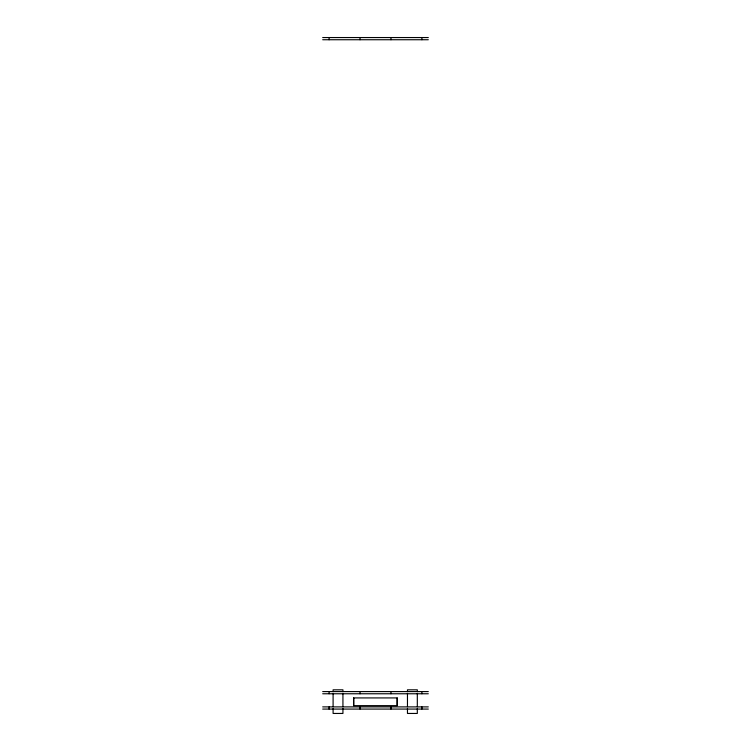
<?xml version="1.0" encoding="UTF-8"?>
<svg xmlns="http://www.w3.org/2000/svg" width="751" height="751" viewBox="0 0 751 751"><rect width="100%" height="100%" fill="white"/><g stroke="black" fill="none" stroke-linecap="round" stroke-linejoin="round"><path stroke-width="1.13" d="M322.695 37.55L428.305 37.55M322.695 39.737L428.305 39.737M322.695 691.577L428.305 691.577M322.695 693.764L428.305 693.764M353.674 697.923L397.204 697.923L397.204 705.64L353.674 705.64L353.674 697.923L353.702 705.64M322.695 706.888L428.305 706.888M322.695 709.075L428.305 709.075M421.902 37.55L421.902 39.737M421.902 691.577L421.902 693.764M421.902 706.888L421.902 709.075M417.312 691.408L417.312 689.822L407.464 689.822L407.464 691.408M417.312 693.286L417.312 706.597M417.312 708.362L417.312 713.45L407.464 713.45L407.464 708.362M407.464 693.286L407.464 706.597M397.176 697.923L397.176 705.64M390.971 37.55L390.971 39.737M390.971 691.577L390.971 693.764M390.971 706.888L390.971 709.075M360.029 37.55L360.029 39.737M360.029 691.577L360.029 693.764M360.029 706.888L360.029 709.075M342.935 691.408L342.935 689.822L333.097 689.822L333.097 691.408M342.935 693.286L342.935 706.597M342.935 708.362L342.935 713.45L333.097 713.45L333.097 708.362M333.097 693.286L333.097 706.597M329.098 37.55L329.098 39.737M329.098 691.577L329.098 693.764M329.098 706.888L329.098 709.075"/></g></svg>
